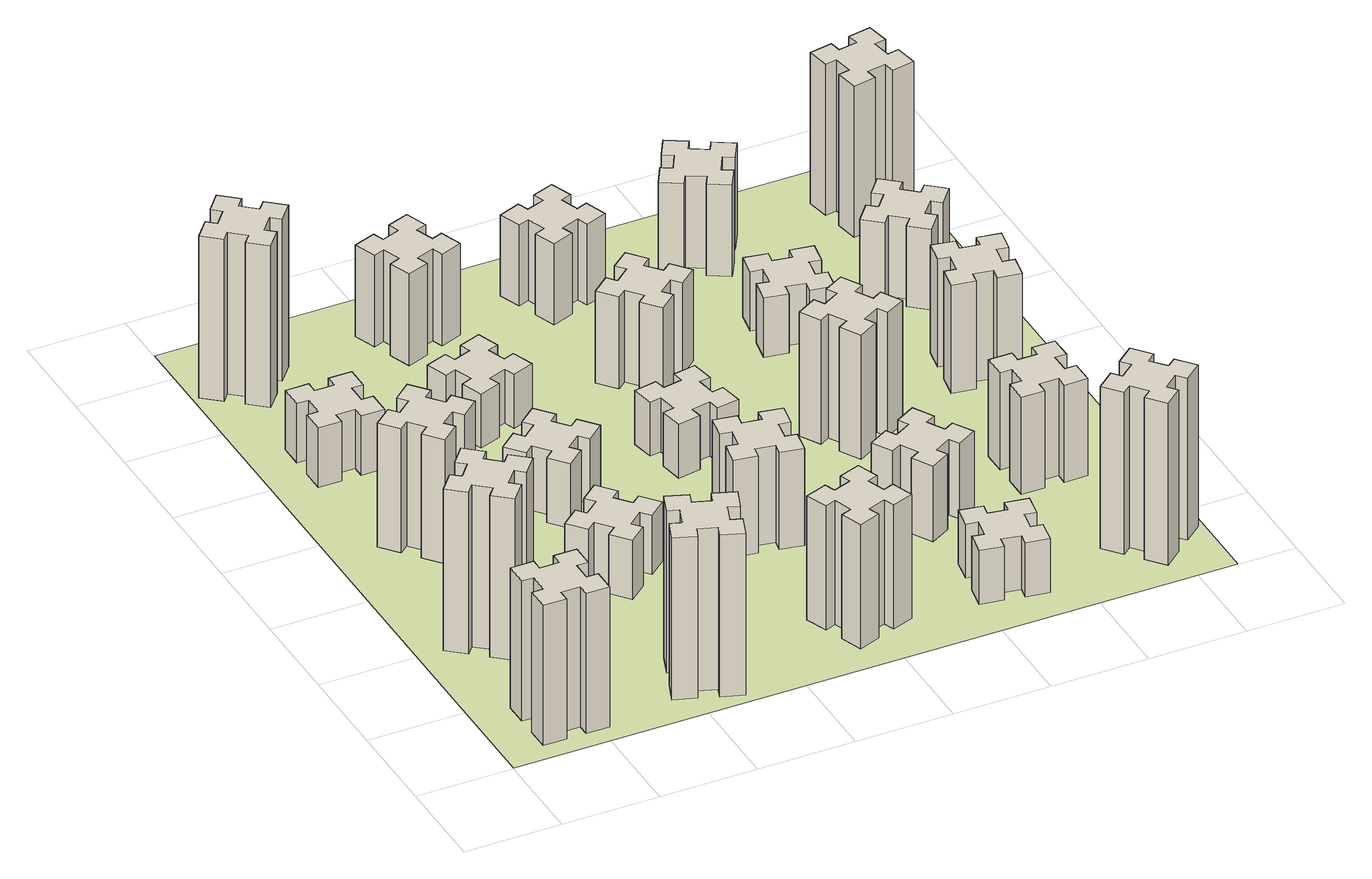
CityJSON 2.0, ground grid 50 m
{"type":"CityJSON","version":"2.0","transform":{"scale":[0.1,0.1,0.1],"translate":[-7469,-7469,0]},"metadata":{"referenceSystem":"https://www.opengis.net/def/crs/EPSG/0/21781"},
"CityObjects":{
"building1":{"type":"Building","attributes":{"class":"1000","function":"1000","usage":"1000","yearOfConstruction":2016,"roofType":"1000","measuredHeight":78,"storeysAboveGround":30,"storeysBelowGround":0},"geometry":[{"type":"Solid","lod":"1","boundaries":[[[[0,1,2,3,4,5,6,7,8,9,10,11,12,13,14,15,16,17,18,19]],[[17,16,20,21]],[[16,15,22,20]],[[15,14,23,22]],[[14,13,24,23]],[[13,12,25,24]],[[12,11,26,25]],[[11,10,27,26]],[[10,9,28,27]],[[9,8,29,28]],[[8,7,30,29]],[[7,6,31,30]],[[6,5,32,31]],[[5,4,33,32]],[[4,3,34,33]],[[3,2,35,34]],[[2,1,36,35]],[[1,0,37,36]],[[0,19,38,37]],[[19,18,39,38]],[[18,17,21,39]],[[24,25,26,27,28,29,30,31,32,33,34,35,36,37,38,39,21,20,22,23]]]]}]},
"building2":{"type":"Building","attributes":{"class":"1000","function":"1000","usage":"1000","yearOfConstruction":2016,"roofType":"1000","measuredHeight":90,"storeysAboveGround":30,"storeysBelowGround":0},"geometry":[{"type":"Solid","lod":"1","boundaries":[[[[40,41,42,43,44,45,46,47,48,49,50,51,52,53,54,55,56,57,58,59]],[[57,56,60,61]],[[56,55,62,60]],[[55,54,63,62]],[[54,53,64,63]],[[53,52,65,64]],[[52,51,66,65]],[[51,50,67,66]],[[50,49,68,67]],[[49,48,69,68]],[[48,47,70,69]],[[47,46,71,70]],[[46,45,72,71]],[[45,44,73,72]],[[44,43,74,73]],[[43,42,75,74]],[[42,41,76,75]],[[41,40,77,76]],[[40,59,78,77]],[[59,58,79,78]],[[58,57,61,79]],[[64,65,66,67,68,69,70,71,72,73,74,75,76,77,78,79,61,60,62,63]]]]}]},
"building3":{"type":"Building","attributes":{"class":"1000","function":"1000","usage":"1000","yearOfConstruction":2016,"roofType":"1000","measuredHeight":69,"storeysAboveGround":30,"storeysBelowGround":0},"geometry":[{"type":"Solid","lod":"1","boundaries":[[[[80,81,82,83,84,85,86,87,88,89,90,91,92,93,94,95,96,97,98,99]],[[97,96,100,101]],[[96,95,102,100]],[[95,94,103,102]],[[94,93,104,103]],[[93,92,105,104]],[[92,91,106,105]],[[91,90,107,106]],[[90,89,108,107]],[[89,88,109,108]],[[88,87,110,109]],[[87,86,111,110]],[[86,85,112,111]],[[85,84,113,112]],[[84,83,114,113]],[[83,82,115,114]],[[82,81,116,115]],[[81,80,117,116]],[[80,99,118,117]],[[99,98,119,118]],[[98,97,101,119]],[[104,105,106,107,108,109,110,111,112,113,114,115,116,117,118,119,101,100,102,103]]]]}]},
"building4":{"type":"Building","attributes":{"class":"1000","function":"1000","usage":"1000","yearOfConstruction":2016,"roofType":"1000","measuredHeight":33,"storeysAboveGround":30,"storeysBelowGround":0},"geometry":[{"type":"Solid","lod":"1","boundaries":[[[[120,121,122,123,124,125,126,127,128,129,130,131,132,133,134,135,136,137,138,139]],[[137,136,140,141]],[[136,135,142,140]],[[135,134,143,142]],[[134,133,144,143]],[[133,132,145,144]],[[132,131,146,145]],[[131,130,147,146]],[[130,129,148,147]],[[129,128,149,148]],[[128,127,150,149]],[[127,126,151,150]],[[126,125,152,151]],[[125,124,153,152]],[[124,123,154,153]],[[123,122,155,154]],[[122,121,156,155]],[[121,120,157,156]],[[120,139,158,157]],[[139,138,159,158]],[[138,137,141,159]],[[144,145,146,147,148,149,150,151,152,153,154,155,156,157,158,159,141,140,142,143]]]]}]},
"building5":{"type":"Building","attributes":{"class":"1000","function":"1000","usage":"1000","yearOfConstruction":2016,"roofType":"1000","measuredHeight":90,"storeysAboveGround":30,"storeysBelowGround":0},"geometry":[{"type":"Solid","lod":"1","boundaries":[[[[160,161,162,163,164,165,166,167,168,169,170,171,172,173,174,175,176,177,178,179]],[[177,176,180,181]],[[176,175,182,180]],[[175,174,183,182]],[[174,173,184,183]],[[173,172,185,184]],[[172,171,186,185]],[[171,170,187,186]],[[170,169,188,187]],[[169,168,189,188]],[[168,167,190,189]],[[167,166,191,190]],[[166,165,192,191]],[[165,164,193,192]],[[164,163,194,193]],[[163,162,195,194]],[[162,161,196,195]],[[161,160,197,196]],[[160,179,198,197]],[[179,178,199,198]],[[178,177,181,199]],[[184,185,186,187,188,189,190,191,192,193,194,195,196,197,198,199,181,180,182,183]]]]}]},
"building6":{"type":"Building","attributes":{"class":"1000","function":"1000","usage":"1000","yearOfConstruction":2016,"roofType":"1000","measuredHeight":90,"storeysAboveGround":30,"storeysBelowGround":0},"geometry":[{"type":"Solid","lod":"1","boundaries":[[[[200,201,202,203,204,205,206,207,208,209,210,211,212,213,214,215,216,217,218,219]],[[217,216,220,221]],[[216,215,222,220]],[[215,214,223,222]],[[214,213,224,223]],[[213,212,225,224]],[[212,211,226,225]],[[211,210,227,226]],[[210,209,228,227]],[[209,208,229,228]],[[208,207,230,229]],[[207,206,231,230]],[[206,205,232,231]],[[205,204,233,232]],[[204,203,234,233]],[[203,202,235,234]],[[202,201,236,235]],[[201,200,237,236]],[[200,219,238,237]],[[219,218,239,238]],[[218,217,221,239]],[[224,225,226,227,228,229,230,231,232,233,234,235,236,237,238,239,221,220,222,223]]]]}]},
"building7":{"type":"Building","attributes":{"class":"1000","function":"1000","usage":"1000","yearOfConstruction":2016,"roofType":"1000","measuredHeight":33,"storeysAboveGround":30,"storeysBelowGround":0},"geometry":[{"type":"Solid","lod":"1","boundaries":[[[[240,241,242,243,244,245,246,247,248,249,250,251,252,253,254,255,256,257,258,259]],[[257,256,260,261]],[[256,255,262,260]],[[255,254,263,262]],[[254,253,264,263]],[[253,252,265,264]],[[252,251,266,265]],[[251,250,267,266]],[[250,249,268,267]],[[249,248,269,268]],[[248,247,270,269]],[[247,246,271,270]],[[246,245,272,271]],[[245,244,273,272]],[[244,243,274,273]],[[243,242,275,274]],[[242,241,276,275]],[[241,240,277,276]],[[240,259,278,277]],[[259,258,279,278]],[[258,257,261,279]],[[264,265,266,267,268,269,270,271,272,273,274,275,276,277,278,279,261,260,262,263]]]]}]},
"building8":{"type":"Building","attributes":{"class":"1000","function":"1000","usage":"1000","yearOfConstruction":2016,"roofType":"1000","measuredHeight":36,"storeysAboveGround":30,"storeysBelowGround":0},"geometry":[{"type":"Solid","lod":"1","boundaries":[[[[280,281,282,283,284,285,286,287,288,289,290,291,292,293,294,295,296,297,298,299]],[[297,296,300,301]],[[296,295,302,300]],[[295,294,303,302]],[[294,293,304,303]],[[293,292,305,304]],[[292,291,306,305]],[[291,290,307,306]],[[290,289,308,307]],[[289,288,309,308]],[[288,287,310,309]],[[287,286,311,310]],[[286,285,312,311]],[[285,284,313,312]],[[284,283,314,313]],[[283,282,315,314]],[[282,281,316,315]],[[281,280,317,316]],[[280,299,318,317]],[[299,298,319,318]],[[298,297,301,319]],[[304,305,306,307,308,309,310,311,312,313,314,315,316,317,318,319,301,300,302,303]]]]}]},
"building9":{"type":"Building","attributes":{"class":"1000","function":"1000","usage":"1000","yearOfConstruction":2016,"roofType":"1000","measuredHeight":30,"storeysAboveGround":30,"storeysBelowGround":0},"geometry":[{"type":"Solid","lod":"1","boundaries":[[[[320,321,322,323,324,325,326,327,328,329,330,331,332,333,334,335,336,337,338,339]],[[337,336,340,341]],[[336,335,342,340]],[[335,334,343,342]],[[334,333,344,343]],[[333,332,345,344]],[[332,331,346,345]],[[331,330,347,346]],[[330,329,348,347]],[[329,328,349,348]],[[328,327,350,349]],[[327,326,351,350]],[[326,325,352,351]],[[325,324,353,352]],[[324,323,354,353]],[[323,322,355,354]],[[322,321,356,355]],[[321,320,357,356]],[[320,339,358,357]],[[339,338,359,358]],[[338,337,341,359]],[[344,345,346,347,348,349,350,351,352,353,354,355,356,357,358,359,341,340,342,343]]]]}]},
"building10":{"type":"Building","attributes":{"class":"1000","function":"1000","usage":"1000","yearOfConstruction":2016,"roofType":"1000","measuredHeight":69,"storeysAboveGround":30,"storeysBelowGround":0},"geometry":[{"type":"Solid","lod":"1","boundaries":[[[[360,361,362,363,364,365,366,367,368,369,370,371,372,373,374,375,376,377,378,379]],[[377,376,380,381]],[[376,375,382,380]],[[375,374,383,382]],[[374,373,384,383]],[[373,372,385,384]],[[372,371,386,385]],[[371,370,387,386]],[[370,369,388,387]],[[369,368,389,388]],[[368,367,390,389]],[[367,366,391,390]],[[366,365,392,391]],[[365,364,393,392]],[[364,363,394,393]],[[363,362,395,394]],[[362,361,396,395]],[[361,360,397,396]],[[360,379,398,397]],[[379,378,399,398]],[[378,377,381,399]],[[384,385,386,387,388,389,390,391,392,393,394,395,396,397,398,399,381,380,382,383]]]]}]},
"building11":{"type":"Building","attributes":{"class":"1000","function":"1000","usage":"1000","yearOfConstruction":2016,"roofType":"1000","measuredHeight":51,"storeysAboveGround":30,"storeysBelowGround":0},"geometry":[{"type":"Solid","lod":"1","boundaries":[[[[400,401,402,403,404,405,406,407,408,409,410,411,412,413,414,415,416,417,418,419]],[[417,416,420,421]],[[416,415,422,420]],[[415,414,423,422]],[[414,413,424,423]],[[413,412,425,424]],[[412,411,426,425]],[[411,410,427,426]],[[410,409,428,427]],[[409,408,429,428]],[[408,407,430,429]],[[407,406,431,430]],[[406,405,432,431]],[[405,404,433,432]],[[404,403,434,433]],[[403,402,435,434]],[[402,401,436,435]],[[401,400,437,436]],[[400,419,438,437]],[[419,418,439,438]],[[418,417,421,439]],[[424,425,426,427,428,429,430,431,432,433,434,435,436,437,438,439,421,420,422,423]]]]}]},
"building12":{"type":"Building","attributes":{"class":"1000","function":"1000","usage":"1000","yearOfConstruction":2016,"roofType":"1000","measuredHeight":54,"storeysAboveGround":30,"storeysBelowGround":0},"geometry":[{"type":"Solid","lod":"1","boundaries":[[[[440,441,442,443,444,445,446,447,448,449,450,451,452,453,454,455,456,457,458,459]],[[457,456,460,461]],[[456,455,462,460]],[[455,454,463,462]],[[454,453,464,463]],[[453,452,465,464]],[[452,451,466,465]],[[451,450,467,466]],[[450,449,468,467]],[[449,448,469,468]],[[448,447,470,469]],[[447,446,471,470]],[[446,445,472,471]],[[445,444,473,472]],[[444,443,474,473]],[[443,442,475,474]],[[442,441,476,475]],[[441,440,477,476]],[[440,459,478,477]],[[459,458,479,478]],[[458,457,461,479]],[[464,465,466,467,468,469,470,471,472,473,474,475,476,477,478,479,461,460,462,463]]]]}]},
"building13":{"type":"Building","attributes":{"class":"1000","function":"1000","usage":"1000","yearOfConstruction":2016,"roofType":"1000","measuredHeight":30,"storeysAboveGround":30,"storeysBelowGround":0},"geometry":[{"type":"Solid","lod":"1","boundaries":[[[[480,481,482,483,484,485,486,487,488,489,490,491,492,493,494,495,496,497,498,499]],[[497,496,500,501]],[[496,495,502,500]],[[495,494,503,502]],[[494,493,504,503]],[[493,492,505,504]],[[492,491,506,505]],[[491,490,507,506]],[[490,489,508,507]],[[489,488,509,508]],[[488,487,510,509]],[[487,486,511,510]],[[486,485,512,511]],[[485,484,513,512]],[[484,483,514,513]],[[483,482,515,514]],[[482,481,516,515]],[[481,480,517,516]],[[480,499,518,517]],[[499,498,519,518]],[[498,497,501,519]],[[504,505,506,507,508,509,510,511,512,513,514,515,516,517,518,519,501,500,502,503]]]]}]},
"building14":{"type":"Building","attributes":{"class":"1000","function":"1000","usage":"1000","yearOfConstruction":2016,"roofType":"1000","measuredHeight":51,"storeysAboveGround":30,"storeysBelowGround":0},"geometry":[{"type":"Solid","lod":"1","boundaries":[[[[520,521,522,523,524,525,526,527,528,529,530,531,532,533,534,535,536,537,538,539]],[[537,536,540,541]],[[536,535,542,540]],[[535,534,543,542]],[[534,533,544,543]],[[533,532,545,544]],[[532,531,546,545]],[[531,530,547,546]],[[530,529,548,547]],[[529,528,549,548]],[[528,527,550,549]],[[527,526,551,550]],[[526,525,552,551]],[[525,524,553,552]],[[524,523,554,553]],[[523,522,555,554]],[[522,521,556,555]],[[521,520,557,556]],[[520,539,558,557]],[[539,538,559,558]],[[538,537,541,559]],[[544,545,546,547,548,549,550,551,552,553,554,555,556,557,558,559,541,540,542,543]]]]}]},
"building15":{"type":"Building","attributes":{"class":"1000","function":"1000","usage":"1000","yearOfConstruction":2016,"roofType":"1000","measuredHeight":30,"storeysAboveGround":30,"storeysBelowGround":0},"geometry":[{"type":"Solid","lod":"1","boundaries":[[[[560,561,562,563,564,565,566,567,568,569,570,571,572,573,574,575,576,577,578,579]],[[577,576,580,581]],[[576,575,582,580]],[[575,574,583,582]],[[574,573,584,583]],[[573,572,585,584]],[[572,571,586,585]],[[571,570,587,586]],[[570,569,588,587]],[[569,568,589,588]],[[568,567,590,589]],[[567,566,591,590]],[[566,565,592,591]],[[565,564,593,592]],[[564,563,594,593]],[[563,562,595,594]],[[562,561,596,595]],[[561,560,597,596]],[[560,579,598,597]],[[579,578,599,598]],[[578,577,581,599]],[[584,585,586,587,588,589,590,591,592,593,594,595,596,597,598,599,581,580,582,583]]]]}]},
"building16":{"type":"Building","attributes":{"class":"1000","function":"1000","usage":"1000","yearOfConstruction":2016,"roofType":"1000","measuredHeight":45,"storeysAboveGround":30,"storeysBelowGround":0},"geometry":[{"type":"Solid","lod":"1","boundaries":[[[[600,601,602,603,604,605,606,607,608,609,610,611,612,613,614,615,616,617,618,619]],[[617,616,620,621]],[[616,615,622,620]],[[615,614,623,622]],[[614,613,624,623]],[[613,612,625,624]],[[612,611,626,625]],[[611,610,627,626]],[[610,609,628,627]],[[609,608,629,628]],[[608,607,630,629]],[[607,606,631,630]],[[606,605,632,631]],[[605,604,633,632]],[[604,603,634,633]],[[603,602,635,634]],[[602,601,636,635]],[[601,600,637,636]],[[600,619,638,637]],[[619,618,639,638]],[[618,617,621,639]],[[624,625,626,627,628,629,630,631,632,633,634,635,636,637,638,639,621,620,622,623]]]]}]},
"building17":{"type":"Building","attributes":{"class":"1000","function":"1000","usage":"1000","yearOfConstruction":2016,"roofType":"1000","measuredHeight":42,"storeysAboveGround":30,"storeysBelowGround":0},"geometry":[{"type":"Solid","lod":"1","boundaries":[[[[640,641,642,643,644,645,646,647,648,649,650,651,652,653,654,655,656,657,658,659]],[[657,656,660,661]],[[656,655,662,660]],[[655,654,663,662]],[[654,653,664,663]],[[653,652,665,664]],[[652,651,666,665]],[[651,650,667,666]],[[650,649,668,667]],[[649,648,669,668]],[[648,647,670,669]],[[647,646,671,670]],[[646,645,672,671]],[[645,644,673,672]],[[644,643,674,673]],[[643,642,675,674]],[[642,641,676,675]],[[641,640,677,676]],[[640,659,678,677]],[[659,658,679,678]],[[658,657,661,679]],[[664,665,666,667,668,669,670,671,672,673,674,675,676,677,678,679,661,660,662,663]]]]}]},
"building18":{"type":"Building","attributes":{"class":"1000","function":"1000","usage":"1000","yearOfConstruction":2016,"roofType":"1000","measuredHeight":69,"storeysAboveGround":30,"storeysBelowGround":0},"geometry":[{"type":"Solid","lod":"1","boundaries":[[[[680,681,682,683,684,685,686,687,688,689,690,691,692,693,694,695,696,697,698,699]],[[697,696,700,701]],[[696,695,702,700]],[[695,694,703,702]],[[694,693,704,703]],[[693,692,705,704]],[[692,691,706,705]],[[691,690,707,706]],[[690,689,708,707]],[[689,688,709,708]],[[688,687,710,709]],[[687,686,711,710]],[[686,685,712,711]],[[685,684,713,712]],[[684,683,714,713]],[[683,682,715,714]],[[682,681,716,715]],[[681,680,717,716]],[[680,699,718,717]],[[699,698,719,718]],[[698,697,701,719]],[[704,705,706,707,708,709,710,711,712,713,714,715,716,717,718,719,701,700,702,703]]]]}]},
"building19":{"type":"Building","attributes":{"class":"1000","function":"1000","usage":"1000","yearOfConstruction":2016,"roofType":"1000","measuredHeight":33,"storeysAboveGround":30,"storeysBelowGround":0},"geometry":[{"type":"Solid","lod":"1","boundaries":[[[[720,721,722,723,724,725,726,727,728,729,730,731,732,733,734,735,736,737,738,739]],[[737,736,740,741]],[[736,735,742,740]],[[735,734,743,742]],[[734,733,744,743]],[[733,732,745,744]],[[732,731,746,745]],[[731,730,747,746]],[[730,729,748,747]],[[729,728,749,748]],[[728,727,750,749]],[[727,726,751,750]],[[726,725,752,751]],[[725,724,753,752]],[[724,723,754,753]],[[723,722,755,754]],[[722,721,756,755]],[[721,720,757,756]],[[720,739,758,757]],[[739,738,759,758]],[[738,737,741,759]],[[744,745,746,747,748,749,750,751,752,753,754,755,756,757,758,759,741,740,742,743]]]]}]},
"building20":{"type":"Building","attributes":{"class":"1000","function":"1000","usage":"1000","yearOfConstruction":2016,"roofType":"1000","measuredHeight":90,"storeysAboveGround":30,"storeysBelowGround":0},"geometry":[{"type":"Solid","lod":"1","boundaries":[[[[760,761,762,763,764,765,766,767,768,769,770,771,772,773,774,775,776,777,778,779]],[[777,776,780,781]],[[776,775,782,780]],[[775,774,783,782]],[[774,773,784,783]],[[773,772,785,784]],[[772,771,786,785]],[[771,770,787,786]],[[770,769,788,787]],[[769,768,789,788]],[[768,767,790,789]],[[767,766,791,790]],[[766,765,792,791]],[[765,764,793,792]],[[764,763,794,793]],[[763,762,795,794]],[[762,761,796,795]],[[761,760,797,796]],[[760,779,798,797]],[[779,778,799,798]],[[778,777,781,799]],[[784,785,786,787,788,789,790,791,792,793,794,795,796,797,798,799,781,780,782,783]]]]}]},
"building21":{"type":"Building","attributes":{"class":"1000","function":"1000","usage":"1000","yearOfConstruction":2016,"roofType":"1000","measuredHeight":54,"storeysAboveGround":30,"storeysBelowGround":0},"geometry":[{"type":"Solid","lod":"1","boundaries":[[[[800,801,802,803,804,805,806,807,808,809,810,811,812,813,814,815,816,817,818,819]],[[817,816,820,821]],[[816,815,822,820]],[[815,814,823,822]],[[814,813,824,823]],[[813,812,825,824]],[[812,811,826,825]],[[811,810,827,826]],[[810,809,828,827]],[[809,808,829,828]],[[808,807,830,829]],[[807,806,831,830]],[[806,805,832,831]],[[805,804,833,832]],[[804,803,834,833]],[[803,802,835,834]],[[802,801,836,835]],[[801,800,837,836]],[[800,819,838,837]],[[819,818,839,838]],[[818,817,821,839]],[[824,825,826,827,828,829,830,831,832,833,834,835,836,837,838,839,821,820,822,823]]]]}]},
"building22":{"type":"Building","attributes":{"class":"1000","function":"1000","usage":"1000","yearOfConstruction":2016,"roofType":"1000","measuredHeight":51,"storeysAboveGround":30,"storeysBelowGround":0},"geometry":[{"type":"Solid","lod":"1","boundaries":[[[[840,841,842,843,844,845,846,847,848,849,850,851,852,853,854,855,856,857,858,859]],[[857,856,860,861]],[[856,855,862,860]],[[855,854,863,862]],[[854,853,864,863]],[[853,852,865,864]],[[852,851,866,865]],[[851,850,867,866]],[[850,849,868,867]],[[849,848,869,868]],[[848,847,870,869]],[[847,846,871,870]],[[846,845,872,871]],[[845,844,873,872]],[[844,843,874,873]],[[843,842,875,874]],[[842,841,876,875]],[[841,840,877,876]],[[840,859,878,877]],[[859,858,879,878]],[[858,857,861,879]],[[864,865,866,867,868,869,870,871,872,873,874,875,876,877,878,879,861,860,862,863]]]]}]},
"building23":{"type":"Building","attributes":{"class":"1000","function":"1000","usage":"1000","yearOfConstruction":2016,"roofType":"1000","measuredHeight":60,"storeysAboveGround":30,"storeysBelowGround":0},"geometry":[{"type":"Solid","lod":"1","boundaries":[[[[880,881,882,883,884,885,886,887,888,889,890,891,892,893,894,895,896,897,898,899]],[[897,896,900,901]],[[896,895,902,900]],[[895,894,903,902]],[[894,893,904,903]],[[893,892,905,904]],[[892,891,906,905]],[[891,890,907,906]],[[890,889,908,907]],[[889,888,909,908]],[[888,887,910,909]],[[887,886,911,910]],[[886,885,912,911]],[[885,884,913,912]],[[884,883,914,913]],[[883,882,915,914]],[[882,881,916,915]],[[881,880,917,916]],[[880,899,918,917]],[[899,898,919,918]],[[898,897,901,919]],[[904,905,906,907,908,909,910,911,912,913,914,915,916,917,918,919,901,900,902,903]]]]}]},
"building24":{"type":"Building","attributes":{"class":"1000","function":"1000","usage":"1000","yearOfConstruction":2016,"roofType":"1000","measuredHeight":45,"storeysAboveGround":30,"storeysBelowGround":0},"geometry":[{"type":"Solid","lod":"1","boundaries":[[[[920,921,922,923,924,925,926,927,928,929,930,931,932,933,934,935,936,937,938,939]],[[937,936,940,941]],[[936,935,942,940]],[[935,934,943,942]],[[934,933,944,943]],[[933,932,945,944]],[[932,931,946,945]],[[931,930,947,946]],[[930,929,948,947]],[[929,928,949,948]],[[928,927,950,949]],[[927,926,951,950]],[[926,925,952,951]],[[925,924,953,952]],[[924,923,954,953]],[[923,922,955,954]],[[922,921,956,955]],[[921,920,957,956]],[[920,939,958,957]],[[939,938,959,958]],[[938,937,941,959]],[[944,945,946,947,948,949,950,951,952,953,954,955,956,957,958,959,941,940,942,943]]]]}]},
"building25":{"type":"Building","attributes":{"class":"1000","function":"1000","usage":"1000","yearOfConstruction":2016,"roofType":"1000","measuredHeight":84,"storeysAboveGround":30,"storeysBelowGround":0},"geometry":[{"type":"Solid","lod":"1","boundaries":[[[[960,961,962,963,964,965,966,967,968,969,970,971,972,973,974,975,976,977,978,979]],[[977,976,980,981]],[[976,975,982,980]],[[975,974,983,982]],[[974,973,984,983]],[[973,972,985,984]],[[972,971,986,985]],[[971,970,987,986]],[[970,969,988,987]],[[969,968,989,988]],[[968,967,990,989]],[[967,966,991,990]],[[966,965,992,991]],[[965,964,993,992]],[[964,963,994,993]],[[963,962,995,994]],[[962,961,996,995]],[[961,960,997,996]],[[960,979,998,997]],[[979,978,999,998]],[[978,977,981,999]],[[984,985,986,987,988,989,990,991,992,993,994,995,996,997,998,999,981,980,982,983]]]]}]},
"landuse1":{"type":"LandUse","attributes":{"name":"plot1","function":"1010"},"geometry":[{"type":"MultiSurface","lod":"1","boundaries":[[[1000,1001,1002,1003]]]}]}
},
"vertices":[
[265,325,0],[265,225,0],[205,225,0],[205,105,0],[325,105,0],[325,165,0],[425,165,0],[425,105,0],[545,105,0],[545,225,0],[485,225,0],[485,325,0],[545,325,0],[545,445,0],[425,445,0],[425,385,0],[325,385,0],[325,445,0],[205,445,0],[205,325,0],[325,385,780],[325,445,780],[425,385,780],[425,445,780],[545,445,780],[545,325,780],[485,325,780],[485,225,780],[545,225,780],[545,105,780],[425,105,780],[425,165,780],[325,165,780],[325,105,780],[205,105,780],[205,225,780],[265,225,780],[265,325,780],[205,325,780],[205,445,780],
[484,1067,0],[408,1132,0],[446,1178,0],[354,1255,0],[277,1163,0],[323,1124,0],[259,1048,0],[213,1086,0],[136,994,0],[228,917,0],[266,963,0],[343,899,0],[304,853,0],[396,776,0],[473,868,0],[427,906,0],[492,983,0],[538,944,0],[615,1036,0],[523,1113,0],[492,983,900],[538,944,900],[427,906,900],[473,868,900],[396,776,900],[304,853,900],[343,899,900],[266,963,900],[228,917,900],[136,994,900],[213,1086,900],[259,1048,900],[323,1124,900],[277,1163,900],[354,1255,900],[446,1178,900],[408,1132,900],[484,1067,900],[523,1113,900],[615,1036,900],
[592,1888,0],[527,1964,0],[573,2003,0],[496,2095,0],[404,2018,0],[443,1972,0],[366,1907,0],[328,1953,0],[236,1876,0],[313,1784,0],[359,1823,0],[423,1746,0],[377,1708,0],[454,1616,0],[546,1693,0],[508,1739,0],[584,1803,0],[623,1757,0],[715,1834,0],[638,1926,0],[584,1803,690],[623,1757,690],[508,1739,690],[546,1693,690],[454,1616,690],[377,1708,690],[423,1746,690],[359,1823,690],[313,1784,690],[236,1876,690],[328,1953,690],[366,1907,690],[443,1972,690],[404,2018,690],[496,2095,690],[573,2003,690],[527,1964,690],[592,1888,690],[638,1926,690],[715,1834,690],
[485,2545,0],[485,2645,0],[545,2645,0],[545,2765,0],[425,2765,0],[425,2705,0],[325,2705,0],[325,2765,0],[205,2765,0],[205,2645,0],[265,2645,0],[265,2545,0],[205,2545,0],[205,2425,0],[325,2425,0],[325,2485,0],[425,2485,0],[425,2425,0],[545,2425,0],[545,2545,0],[425,2485,330],[425,2425,330],[325,2485,330],[325,2425,330],[205,2425,330],[205,2545,330],[265,2545,330],[265,2645,330],[205,2645,330],[205,2765,330],[325,2765,330],[325,2705,330],[425,2705,330],[425,2765,330],[545,2765,330],[545,2645,330],[485,2645,330],[485,2545,330],[545,2545,330],[545,2425,330],
[1029,360,0],[995,266,0],[939,287,0],[897,174,0],[1010,133,0],[1031,189,0],[1125,155,0],[1104,99,0],[1217,57,0],[1258,170,0],[1202,191,0],[1236,285,0],[1292,264,0],[1333,377,0],[1220,418,0],[1200,362,0],[1106,396,0],[1127,452,0],[1014,493,0],[973,380,0],[1106,396,900],[1127,452,900],[1200,362,900],[1220,418,900],[1333,377,900],[1292,264,900],[1236,285,900],[1202,191,900],[1258,170,900],[1217,57,900],[1104,99,900],[1125,155,900],[1031,189,900],[1010,133,900],[897,174,900],[939,287,900],[995,266,900],[1029,360,900],[973,380,900],[1014,493,900],
[384,3387,0],[308,3452,0],[346,3498,0],[254,3575,0],[177,3483,0],[223,3444,0],[159,3368,0],[113,3406,0],[36,3314,0],[128,3237,0],[166,3283,0],[243,3219,0],[204,3173,0],[296,3096,0],[373,3188,0],[327,3226,0],[392,3303,0],[438,3264,0],[515,3356,0],[423,3433,0],[392,3303,900],[438,3264,900],[327,3226,900],[373,3188,900],[296,3096,900],[204,3173,900],[243,3219,900],[166,3283,900],[128,3237,900],[36,3314,900],[113,3406,900],[159,3368,900],[223,3444,900],[177,3483,900],[254,3575,900],[346,3498,900],[308,3452,900],[384,3387,900],[423,3433,900],[515,3356,900],
[1083,1332,0],[1006,1267,0],[968,1313,0],[876,1236,0],[953,1144,0],[999,1183,0],[1063,1106,0],[1017,1068,0],[1094,976,0],[1186,1053,0],[1148,1099,0],[1224,1163,0],[1263,1117,0],[1355,1194,0],[1278,1286,0],[1232,1248,0],[1167,1324,0],[1213,1363,0],[1136,1455,0],[1044,1378,0],[1167,1324,330],[1213,1363,330],[1232,1248,330],[1278,1286,330],[1355,1194,330],[1263,1117,330],[1224,1163,330],[1148,1099,330],[1186,1053,330],[1094,976,330],[1017,1068,330],[1063,1106,330],[999,1183,330],[953,1144,330],[876,1236,330],[968,1313,330],[1006,1267,330],[1083,1332,330],[1044,1378,330],[1136,1455,330],
[1083,1972,0],[1006,1907,0],[968,1953,0],[876,1876,0],[953,1784,0],[999,1823,0],[1063,1746,0],[1017,1708,0],[1094,1616,0],[1186,1693,0],[1148,1739,0],[1224,1803,0],[1263,1757,0],[1355,1834,0],[1278,1926,0],[1232,1888,0],[1167,1964,0],[1213,2003,0],[1136,2095,0],[1044,2018,0],[1167,1964,360],[1213,2003,360],[1232,1888,360],[1278,1926,360],[1355,1834,360],[1263,1757,360],[1224,1803,360],[1148,1739,360],[1186,1693,360],[1094,1616,360],[1017,1708,360],[1063,1746,360],[999,1823,360],[953,1784,360],[876,1876,360],[968,1953,360],[1006,1907,360],[1083,1972,360],[1044,2018,360],[1136,2095,360],
[1106,2475,0],[1200,2509,0],[1220,2453,0],[1333,2494,0],[1292,2607,0],[1236,2586,0],[1202,2680,0],[1258,2700,0],[1217,2813,0],[1104,2772,0],[1125,2716,0],[1031,2682,0],[1010,2738,0],[897,2697,0],[939,2584,0],[995,2605,0],[1029,2511,0],[973,2490,0],[1014,2377,0],[1127,2419,0],[1029,2511,300],[973,2490,300],[995,2605,300],[939,2584,300],[897,2697,300],[1010,2738,300],[1031,2682,300],[1125,2716,300],[1104,2772,300],[1217,2813,300],[1258,2700,300],[1202,2680,300],[1236,2586,300],[1292,2607,300],[1333,2494,300],[1220,2453,300],[1200,2509,300],[1106,2475,300],[1127,2419,300],[1014,2377,300],
[1965,496,0],[1871,462,0],[1850,518,0],[1737,477,0],[1779,364,0],[1835,385,0],[1869,291,0],[1813,270,0],[1854,157,0],[1967,199,0],[1946,255,0],[2040,289,0],[2060,233,0],[2173,274,0],[2132,387,0],[2076,366,0],[2042,460,0],[2098,480,0],[2057,593,0],[1944,552,0],[2042,460,690],[2098,480,690],[2076,366,690],[2132,387,690],[2173,274,690],[2060,233,690],[2040,289,690],[1946,255,690],[1967,199,690],[1854,157,690],[1813,270,690],[1869,291,690],[1835,385,690],[1779,364,690],[1737,477,690],[1850,518,690],[1871,462,690],[1965,496,690],[1944,552,690],[2057,593,690],
[1125,3456,0],[1031,3422,0],[1010,3478,0],[897,3437,0],[939,3324,0],[995,3345,0],[1029,3251,0],[973,3230,0],[1014,3117,0],[1127,3159,0],[1106,3215,0],[1200,3249,0],[1220,3193,0],[1333,3234,0],[1292,3347,0],[1236,3326,0],[1202,3420,0],[1258,3440,0],[1217,3553,0],[1104,3512,0],[1202,3420,510],[1258,3440,510],[1236,3326,510],[1292,3347,510],[1333,3234,510],[1220,3193,510],[1200,3249,510],[1106,3215,510],[1127,3159,510],[1014,3117,510],[973,3230,510],[1029,3251,510],[995,3345,510],[939,3324,510],[897,3437,510],[1010,3478,510],[1031,3422,510],[1125,3456,510],[1104,3512,510],[1217,3553,510],
[1955,1147,0],[1972,1245,0],[2031,1235,0],[2052,1353,0],[1934,1374,0],[1924,1315,0],[1825,1332,0],[1836,1391,0],[1717,1412,0],[1697,1294,0],[1756,1284,0],[1738,1185,0],[1679,1196,0],[1658,1077,0],[1777,1057,0],[1787,1116,0],[1885,1098,0],[1875,1039,0],[1993,1018,0],[2014,1137,0],[1885,1098,540],[1875,1039,540],[1787,1116,540],[1777,1057,540],[1658,1077,540],[1679,1196,540],[1738,1185,540],[1756,1284,540],[1697,1294,540],[1717,1412,540],[1836,1391,540],[1825,1332,540],[1924,1315,540],[1934,1374,540],[2052,1353,540],[2031,1235,540],[1972,1245,540],[1955,1147,540],[2014,1137,540],[1993,1018,540],
[1972,1925,0],[1955,2024,0],[2014,2034,0],[1993,2152,0],[1875,2131,0],[1885,2072,0],[1787,2055,0],[1777,2114,0],[1658,2093,0],[1679,1975,0],[1738,1985,0],[1756,1887,0],[1697,1877,0],[1717,1758,0],[1836,1779,0],[1825,1838,0],[1924,1856,0],[1934,1797,0],[2052,1817,0],[2031,1936,0],[1924,1856,300],[1934,1797,300],[1825,1838,300],[1836,1779,300],[1717,1758,300],[1697,1877,300],[1756,1887,300],[1738,1985,300],[1679,1975,300],[1658,2093,300],[1777,2114,300],[1787,2055,300],[1885,2072,300],[1875,2131,300],[1993,2152,300],[2014,2034,300],[1955,2024,300],[1972,1925,300],[2031,1936,300],[2052,1817,300],
[1988,2479,0],[2064,2543,0],[2103,2497,0],[2195,2574,0],[2118,2666,0],[2072,2628,0],[2007,2704,0],[2053,2743,0],[1976,2835,0],[1884,2758,0],[1923,2712,0],[1846,2647,0],[1808,2693,0],[1716,2616,0],[1793,2524,0],[1839,2563,0],[1903,2486,0],[1857,2448,0],[1934,2356,0],[2026,2433,0],[1903,2486,510],[1857,2448,510],[1839,2563,510],[1793,2524,510],[1716,2616,510],[1808,2693,510],[1846,2647,510],[1923,2712,510],[1884,2758,510],[1976,2835,510],[2053,2743,510],[2007,2704,510],[2072,2628,510],[2118,2666,510],[2195,2574,510],[2103,2497,510],[2064,2543,510],[1988,2479,510],[2026,2433,510],[1934,2356,510],
[2596,444,0],[2578,345,0],[2519,356,0],[2498,237,0],[2617,217,0],[2627,276,0],[2725,258,0],[2715,199,0],[2833,178,0],[2854,297,0],[2795,307,0],[2812,405,0],[2871,395,0],[2892,513,0],[2774,534,0],[2764,475,0],[2665,492,0],[2676,551,0],[2557,572,0],[2537,454,0],[2665,492,300],[2676,551,300],[2764,475,300],[2774,534,300],[2892,513,300],[2871,395,300],[2812,405,300],[2795,307,300],[2854,297,300],[2833,178,300],[2715,199,300],[2725,258,300],[2627,276,300],[2617,217,300],[2498,237,300],[2519,356,300],[2578,345,300],[2596,444,300],[2537,454,300],[2557,572,300],
[1865,3456,0],[1771,3422,0],[1750,3478,0],[1637,3437,0],[1679,3324,0],[1735,3345,0],[1769,3251,0],[1713,3230,0],[1754,3117,0],[1867,3159,0],[1846,3215,0],[1940,3249,0],[1960,3193,0],[2073,3234,0],[2032,3347,0],[1976,3326,0],[1942,3420,0],[1998,3440,0],[1957,3553,0],[1844,3512,0],[1942,3420,450],[1998,3440,450],[1976,3326,450],[2032,3347,450],[2073,3234,450],[1960,3193,450],[1940,3249,450],[1846,3215,450],[1867,3159,450],[1754,3117,450],[1713,3230,450],[1769,3251,450],[1735,3345,450],[1679,3324,450],[1637,3437,450],[1750,3478,450],[1771,3422,450],[1865,3456,450],[1844,3512,450],[1957,3553,450],
[2584,1136,0],[2497,1086,0],[2467,1138,0],[2363,1078,0],[2423,974,0],[2475,1004,0],[2525,917,0],[2473,887,0],[2533,783,0],[2637,843,0],[2607,895,0],[2694,945,0],[2724,893,0],[2828,953,0],[2768,1057,0],[2716,1027,0],[2666,1114,0],[2718,1144,0],[2658,1248,0],[2554,1188,0],[2666,1114,420],[2718,1144,420],[2716,1027,420],[2768,1057,420],[2828,953,420],[2724,893,420],[2694,945,420],[2607,895,420],[2637,843,420],[2533,783,420],[2473,887,420],[2525,917,420],[2475,1004,420],[2423,974,420],[2363,1078,420],[2467,1138,420],[2497,1086,420],[2584,1136,420],[2554,1188,420],[2658,1248,420],
[2475,1744,0],[2525,1657,0],[2473,1627,0],[2533,1523,0],[2637,1583,0],[2607,1635,0],[2694,1685,0],[2724,1633,0],[2828,1693,0],[2768,1797,0],[2716,1767,0],[2666,1854,0],[2718,1884,0],[2658,1988,0],[2554,1928,0],[2584,1876,0],[2497,1826,0],[2467,1878,0],[2363,1818,0],[2423,1714,0],[2497,1826,690],[2467,1878,690],[2584,1876,690],[2554,1928,690],[2658,1988,690],[2718,1884,690],[2666,1854,690],[2716,1767,690],[2768,1797,690],[2828,1693,690],[2724,1633,690],[2694,1685,690],[2607,1635,690],[2637,1583,690],[2533,1523,690],[2473,1627,690],[2525,1657,690],[2475,1744,690],[2423,1714,690],[2363,1818,690],
[2627,2496,0],[2725,2478,0],[2715,2419,0],[2833,2398,0],[2854,2517,0],[2795,2527,0],[2812,2625,0],[2871,2615,0],[2892,2733,0],[2774,2754,0],[2764,2695,0],[2665,2712,0],[2676,2771,0],[2557,2792,0],[2537,2674,0],[2596,2664,0],[2578,2565,0],[2519,2576,0],[2498,2457,0],[2617,2437,0],[2578,2565,330],[2519,2576,330],[2596,2664,330],[2537,2674,330],[2557,2792,330],[2676,2771,330],[2665,2712,330],[2764,2695,330],[2774,2754,330],[2892,2733,330],[2871,2615,330],[2812,2625,330],[2795,2527,330],[2854,2517,330],[2833,2398,330],[2715,2419,330],[2725,2478,330],[2627,2496,330],[2617,2437,330],[2498,2457,330],
[3468,259,0],[3544,323,0],[3583,277,0],[3675,354,0],[3598,446,0],[3552,408,0],[3487,484,0],[3533,523,0],[3456,615,0],[3364,538,0],[3403,492,0],[3326,427,0],[3288,473,0],[3196,396,0],[3273,304,0],[3319,343,0],[3383,266,0],[3337,228,0],[3414,136,0],[3506,213,0],[3383,266,900],[3337,228,900],[3319,343,900],[3273,304,900],[3196,396,900],[3288,473,900],[3326,427,900],[3403,492,900],[3364,538,900],[3456,615,900],[3533,523,900],[3487,484,900],[3552,408,900],[3598,446,900],[3675,354,900],[3583,277,900],[3544,323,900],[3468,259,900],[3506,213,900],[3414,136,900],
[3185,1005,0],[3285,1005,0],[3285,945,0],[3405,945,0],[3405,1065,0],[3345,1065,0],[3345,1165,0],[3405,1165,0],[3405,1285,0],[3285,1285,0],[3285,1225,0],[3185,1225,0],[3185,1285,0],[3065,1285,0],[3065,1165,0],[3125,1165,0],[3125,1065,0],[3065,1065,0],[3065,945,0],[3185,945,0],[3125,1065,540],[3065,1065,540],[3125,1165,540],[3065,1165,540],[3065,1285,540],[3185,1285,540],[3185,1225,540],[3285,1225,540],[3285,1285,540],[3405,1285,540],[3405,1165,540],[3345,1165,540],[3345,1065,540],[3405,1065,540],[3405,945,540],[3285,945,540],[3285,1005,540],[3185,1005,540],[3185,945,540],[3065,945,540],
[2694,3406,0],[2607,3456,0],[2637,3508,0],[2533,3568,0],[2473,3464,0],[2525,3434,0],[2475,3347,0],[2423,3377,0],[2363,3273,0],[2467,3213,0],[2497,3265,0],[2584,3215,0],[2554,3163,0],[2658,3103,0],[2718,3207,0],[2666,3237,0],[2716,3324,0],[2768,3294,0],[2828,3398,0],[2724,3458,0],[2716,3324,510],[2768,3294,510],[2666,3237,510],[2718,3207,510],[2658,3103,510],[2554,3163,510],[2584,3215,510],[2497,3265,510],[2467,3213,510],[2363,3273,510],[2423,3377,510],[2475,3347,510],[2525,3434,510],[2473,3464,510],[2533,3568,510],[2637,3508,510],[2607,3456,510],[2694,3406,510],[2724,3458,510],[2828,3398,510],
[3267,1856,0],[3365,1838,0],[3355,1779,0],[3473,1758,0],[3494,1877,0],[3435,1887,0],[3452,1985,0],[3511,1975,0],[3532,2093,0],[3414,2114,0],[3404,2055,0],[3305,2072,0],[3316,2131,0],[3197,2152,0],[3177,2034,0],[3236,2024,0],[3218,1925,0],[3159,1936,0],[3138,1817,0],[3257,1797,0],[3218,1925,600],[3159,1936,600],[3236,2024,600],[3177,2034,600],[3197,2152,600],[3316,2131,600],[3305,2072,600],[3404,2055,600],[3414,2114,600],[3532,2093,600],[3511,1975,600],[3452,1985,600],[3435,1887,600],[3494,1877,600],[3473,1758,600],[3355,1779,600],[3365,1838,600],[3267,1856,600],[3257,1797,600],[3138,1817,600],
[3444,2747,0],[3368,2812,0],[3406,2858,0],[3314,2935,0],[3237,2843,0],[3283,2804,0],[3219,2728,0],[3173,2766,0],[3096,2674,0],[3188,2597,0],[3226,2643,0],[3303,2579,0],[3264,2533,0],[3356,2456,0],[3433,2548,0],[3387,2586,0],[3452,2663,0],[3498,2624,0],[3575,2716,0],[3483,2793,0],[3452,2663,450],[3498,2624,450],[3387,2586,450],[3433,2548,450],[3356,2456,450],[3264,2533,450],[3303,2579,450],[3226,2643,450],[3188,2597,450],[3096,2674,450],[3173,2766,450],[3219,2728,450],[3283,2804,450],[3237,2843,450],[3314,2935,450],[3406,2858,450],[3368,2812,450],[3444,2747,450],[3483,2793,450],[3575,2716,450],
[3552,3305,0],[3535,3404,0],[3594,3414,0],[3573,3532,0],[3455,3511,0],[3465,3452,0],[3367,3435,0],[3357,3494,0],[3238,3473,0],[3259,3355,0],[3318,3365,0],[3336,3267,0],[3277,3257,0],[3297,3138,0],[3416,3159,0],[3405,3218,0],[3504,3236,0],[3514,3177,0],[3632,3197,0],[3611,3316,0],[3504,3236,840],[3514,3177,840],[3405,3218,840],[3416,3159,840],[3297,3138,840],[3277,3257,840],[3336,3267,840],[3318,3365,840],[3259,3355,840],[3238,3473,840],[3357,3494,840],[3367,3435,840],[3465,3452,840],[3455,3511,840],[3573,3532,840],[3594,3414,840],[3535,3404,840],[3552,3305,840],[3611,3316,840],[3632,3197,840],
[5,3705,0],[3705,3705,0],[3705,5,0],[5,5,0]
]}
